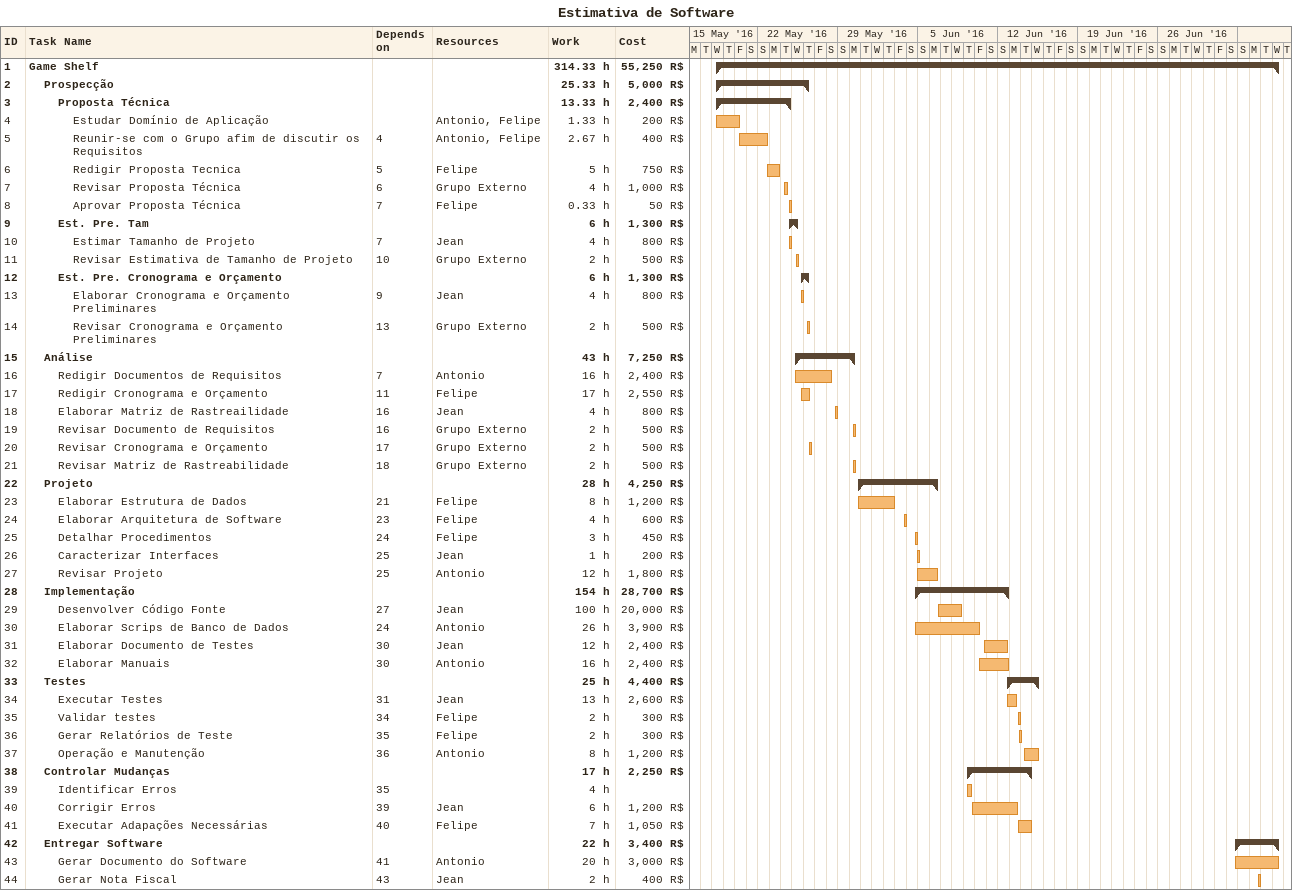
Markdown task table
Estimativa de Software

| ID | Level | Task | Start | Finish | Predecessors | Resources | Work (h) | Cost (R$) |
|---|---|---|---|---|---|---|---|---|
| 1 | 1 | **Game Shelf** | 2016-05-18 | 2016-07-06 |  |  | 314.33 | 55250 |
| 2 | 2 | **Prospecção** | 2016-05-18 | 2016-05-26 |  |  | 25.33 | 5000 |
| 3 | 3 | **Proposta Técnica** | 2016-05-18 | 2016-05-24 |  |  | 13.33 | 2400 |
| 4 | 4 | Estudar Domínio de Aplicação | 2016-05-18 | 2016-05-20 |  | Antonio, Felipe | 1.33 | 200 |
| 5 | 4 | Reunir-se com o Grupo afim de discutir os Requisitos | 2016-05-20 | 2016-05-22 | 4 | Antonio, Felipe | 2.67 | 400 |
| 6 | 4 | Redigir Proposta Tecnica | 2016-05-22 | 2016-05-23 | 5 | Felipe | 5 | 750 |
| 7 | 4 | Revisar Proposta Técnica | 2016-05-24 | 2016-05-24 | 6 | Grupo Externo | 4 | 1000 |
| 8 | 4 | Aprovar Proposta Técnica | 2016-05-24 | 2016-05-24 | 7 | Felipe | 0.33 | 50 |
| 9 | 3 | **Est. Pre. Tam** | 2016-05-24 | 2016-05-25 |  |  | 6 | 1300 |
| 10 | 4 | Estimar Tamanho de Projeto | 2016-05-24 | 2016-05-25 | 7 | Jean | 4 | 800 |
| 11 | 4 | Revisar Estimativa de Tamanho de Projeto | 2016-05-25 | 2016-05-25 | 10 | Grupo Externo | 2 | 500 |
| 12 | 3 | **Est. Pre. Cronograma e Orçamento** | 2016-05-25 | 2016-05-26 |  |  | 6 | 1300 |
| 13 | 4 | Elaborar Cronograma e Orçamento Preliminares | 2016-05-25 | 2016-05-26 | 9 | Jean | 4 | 800 |
| 14 | 4 | Revisar Cronograma e Orçamento Preliminares | 2016-05-26 | 2016-05-26 | 13 | Grupo Externo | 2 | 500 |
| 15 | 2 | **Análise** | 2016-05-25 | 2016-05-30 |  |  | 43 | 7250 |
| 16 | 3 | Redigir Documentos de Requisitos | 2016-05-25 | 2016-05-28 | 7 | Antonio | 16 | 2400 |
| 17 | 3 | Redigir Cronograma e Orçamento | 2016-05-25 | 2016-05-26 | 11 | Felipe | 17 | 2550 |
| 18 | 3 | Elaborar Matriz de Rastreailidade | 2016-05-28 | 2016-05-29 | 16 | Jean | 4 | 800 |
| 19 | 3 | Revisar Documento de Requisitos | 2016-05-30 | 2016-05-30 | 16 | Grupo Externo | 2 | 500 |
| 20 | 3 | Revisar Cronograma e Orçamento | 2016-05-26 | 2016-05-26 | 17 | Grupo Externo | 2 | 500 |
| 21 | 3 | Revisar Matriz de Rastreabilidade | 2016-05-30 | 2016-05-30 | 18 | Grupo Externo | 2 | 500 |
| 22 | 2 | **Projeto** | 2016-05-30 | 2016-06-06 |  |  | 28 | 4250 |
| 23 | 3 | Elaborar Estrutura de Dados | 2016-05-30 | 2016-06-03 | 21 | Felipe | 8 | 1200 |
| 24 | 3 | Elaborar Arquitetura de Software | 2016-06-03 | 2016-06-04 | 23 | Felipe | 4 | 600 |
| 25 | 3 | Detalhar Procedimentos | 2016-06-04 | 2016-06-04 | 24 | Felipe | 3 | 450 |
| 26 | 3 | Caracterizar Interfaces | 2016-06-04 | 2016-06-05 | 25 | Jean | 1 | 200 |
| 27 | 3 | Revisar Projeto | 2016-06-04 | 2016-06-06 | 25 | Antonio | 12 | 1800 |
| 28 | 2 | **Implementação** | 2016-06-04 | 2016-06-12 |  |  | 154 | 28700 |
| 29 | 3 | Desenvolver Código Fonte | 2016-06-06 | 2016-06-08 | 27 | Jean | 100 | 20000 |
| 30 | 3 | Elaborar Scrips de Banco de Dados | 2016-06-04 | 2016-06-10 | 24 | Antonio | 26 | 3900 |
| 31 | 3 | Elaborar Documento de Testes | 2016-06-10 | 2016-06-12 | 30 | Jean | 12 | 2400 |
| 32 | 3 | Elaborar Manuais | 2016-06-10 | 2016-06-12 | 30 | Antonio | 16 | 2400 |
| 33 | 2 | **Testes** | 2016-06-12 | 2016-06-15 |  |  | 25 | 4400 |
| 34 | 3 | Executar Testes | 2016-06-12 | 2016-06-13 | 31 | Jean | 13 | 2600 |
| 35 | 3 | Validar testes | 2016-06-13 | 2016-06-13 | 34 | Felipe | 2 | 300 |
| 36 | 3 | Gerar Relatórios de Teste | 2016-06-13 | 2016-06-14 | 35 | Felipe | 2 | 300 |
| 37 | 3 | Operação e Manutenção | 2016-06-14 | 2016-06-15 | 36 | Antonio | 8 | 1200 |
| 38 | 2 | **Controlar Mudanças** | 2016-06-09 | 2016-06-14 |  |  | 17 | 2250 |
| 39 | 3 | Identificar Erros | 2016-06-09 | 2016-06-09 | 35 |  | 4 |  |
| 40 | 3 | Corrigir Erros | 2016-06-09 | 2016-06-13 | 39 | Jean | 6 | 1200 |
| 41 | 3 | Executar Adapações Necessárias | 2016-06-13 | 2016-06-14 | 40 | Felipe | 7 | 1050 |
| 42 | 2 | **Entregar Software** | 2016-07-02 | 2016-07-06 |  |  | 22 | 3400 |
| 43 | 3 | Gerar Documento do Software | 2016-07-02 | 2016-07-06 | 41 | Antonio | 20 | 3000 |
| 44 | 3 | Gerar Nota Fiscal | 2016-07-04 | 2016-07-04 | 43 | Jean | 2 | 400 |
